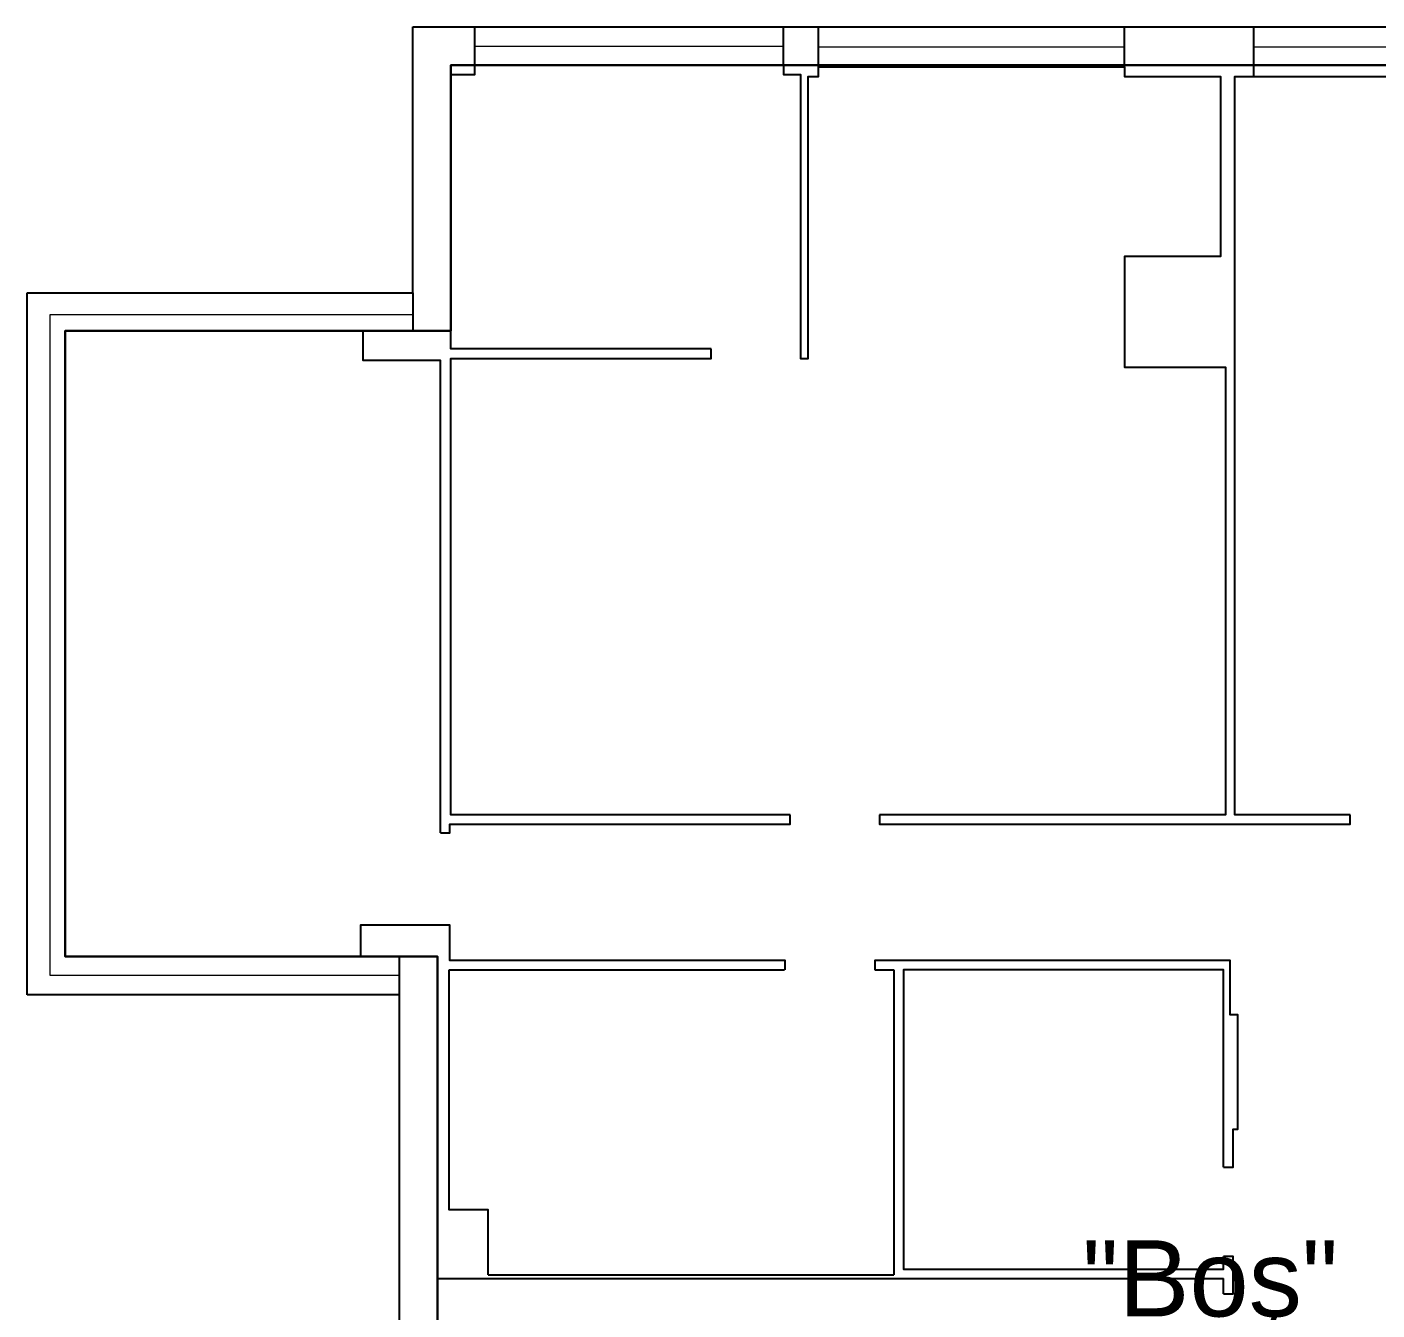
# Model space of a CAD drawing. Header units: millimetres. Extents: x 1181340 to 1210060, y -285579 to -255409.
# Drawn here: x 1181340 to 1195511, y -268879 to -255409 of the extents above; entities that cross this region are included whole.
import ezdxf

# ---------------------------------------------------------------- set-up
doc = ezdxf.new("R2010")
doc.units = ezdxf.units.MM
doc.layers.add('OFFICE_BOUNDARY', color=3, linetype='Continuous')

msp = doc.modelspace()

# ---------------------------------------------------------------- linework, layer by layer
for p, q in [((1185390, -258199), (1185390, -255409)), ((1185390, -255409), (1197820, -255409)), ((1181340, -265569), (1181340, -258199)), ((1181340, -258199), (1185390, -258199)), ((1185250, -265569), (1181340, -265569)), ((1185250, -275139), (1185250, -265569))]:
    msp.add_line(p, q)
at = {"color": 1, "lineweight": 30}
for p, q in [((1185790, -258599), (1185790, -255809)), ((1185790, -255809), (1193870, -255809)), ((1193870, -255809), (1197270, -255809)), ((1181740, -265169), (1181740, -258599)), ((1181740, -258599), (1185790, -258599)), ((1185650, -265169), (1181740, -265169)), ((1185650, -268549), (1185650, -265169)), ((1185650, -272149), (1185650, -268549))]:
    msp.add_line(p, q, dxfattribs=at)
for points in [[(1186040, -255809), (1186040, -255409)], [(1189280, -255809), (1189280, -255409)], [(1189650, -255829), (1189650, -255409)], [(1192860, -255829), (1192860, -255409)], [(1194220, -255929), (1194220, -255409)], [(1188520, -258789), (1185790, -258789), (1185790, -255909), (1186040, -255909), (1186040, -255809)], [(1189280, -255809), (1186040, -255809)], [(1189280, -255809), (1189280, -255909), (1189460, -255909), (1189460, -258789)], [(1189460, -258789), (1189460, -258889), (1189540, -258889), (1189540, -255929), (1189650, -255929), (1189650, -255829), (1192860, -255829), (1192860, -255929), (1193870, -255929), (1193870, -257819), (1192860, -257819), (1192860, -258979), (1193920, -258979), (1193920, -263679), (1190290, -263679)], [(1195230, -263679), (1194020, -263679), (1194020, -263679), (1194020, -255929), (1197270, -255929), (1197270, -262429), (1197270, -262329), (1196270, -262329), (1196170, -262329), (1196170, -263679)], [(1185390, -258199), (1185390, -258599)], [(1185680, -263869), (1185680, -258909), (1184870, -258909), (1184870, -258599), (1181740, -258599)], [(1181740, -265169), (1181740, -258599)], [(1189350, -263679), (1185790, -263679), (1185790, -258889), (1188520, -258889), (1188520, -258789)], [(1185680, -263869), (1185780, -263869), (1185780, -263779), (1189350, -263779), (1189350, -263679)], [(1190290, -263679), (1190290, -263779), (1195230, -263779), (1195230, -263679)], [(1185680, -264839), (1184840, -264839), (1184840, -265169), (1181740, -265169)], [(1189300, -265309), (1189300, -265209), (1185780, -265209), (1185780, -264839), (1185680, -264839)], [(1185250, -265569), (1185250, -265169)], [(1193900, -267379), (1194000, -267379), (1194000, -266979), (1194050, -266979), (1194050, -265779), (1193970, -265779), (1193970, -265209), (1190240, -265209), (1190240, -265309)], [(1186180, -268509), (1186180, -267829), (1185770, -267829), (1185770, -265309)], [(1185770, -265309), (1189290, -265309)], [(1190240, -265309), (1190440, -265309)], [(1190440, -265309), (1190440, -268509)], [(1193900, -267379), (1193900, -265309), (1193900, -265309), (1190540, -265309), (1190540, -265309), (1190540, -268449), (1190540, -268449), (1193900, -268449), (1193900, -268319)], [(1193900, -268709), (1194000, -268709), (1194000, -268319), (1193900, -268319)], [(1193900, -269649), (1193900, -272249), (1186200, -272249), (1186200, -272149), (1185650, -272149), (1185650, -268549), (1193900, -268549)], [(1186180, -268509), (1190440, -268509)], [(1193900, -268709), (1193900, -268549)]]:
    msp.add_lwpolyline(points)
at = {"color": 5, "lineweight": 5}
for points in [[(1186040, -255609), (1189280, -255609)], [(1189650, -255619), (1192860, -255619)], [(1194220, -255619), (1197070, -255619)], [(1185250, -265369), (1181584, -265369), (1181584, -258427), (1185390, -258427)]]:
    msp.add_lwpolyline(points, dxfattribs=at)
at = {"layer": 'OFFICE_BOUNDARY'}
msp.add_lwpolyline([(1209510, -285129), (1185810, -285129), (1185810, -282199), (1181760, -282199), (1181770, -275539), (1185780, -275539), (1185650, -272149), (1185650, -268549), (1185650, -265169), (1181740, -265169), (1181740, -258599), (1185790, -258599), (1185790, -255809), (1193870, -255809), (1197270, -255809), (1197270, -262429), (1201160, -262429), (1201160, -274589), (1209510, -274589), (1209510, -285129)], close=True, dxfattribs=at)

# ---------------------------------------------------------------- texts
at = {"color": 1, "lineweight": 30, "insert": (1187365, -268147), "char_height": 800, "attachment_point": 1}
msp.add_mtext_dynamic_manual_height_columns('\\A1;                 "{\\fArial|b0|i0|c238|p34;Boş}"   \\P      M{\\fArial|b0|i0|c238|p34;övcud }   {\\fArial|b0|i0|c238|p34;-}   608.0 m{\\H0.7x;\\S2^ ;\\H1.42857x; \\fArial|b0|i0|c238|p34;\\P\\fArial|b0|i0|c204|p34;      \\fArial|b0|i0|c238|p34;Müqavilə \\fArial|b0|i0|c204|p34; \\fArial|b0|i0|c238|p34;-\\fArial|b0|i0|c204|p34;   678.0 m\\H0.7x;\\S2^ ;}', width=25301.6, gutter_width=12.5, heights=[-3699], dxfattribs=at)

doc.saveas('drawing.dxf')
